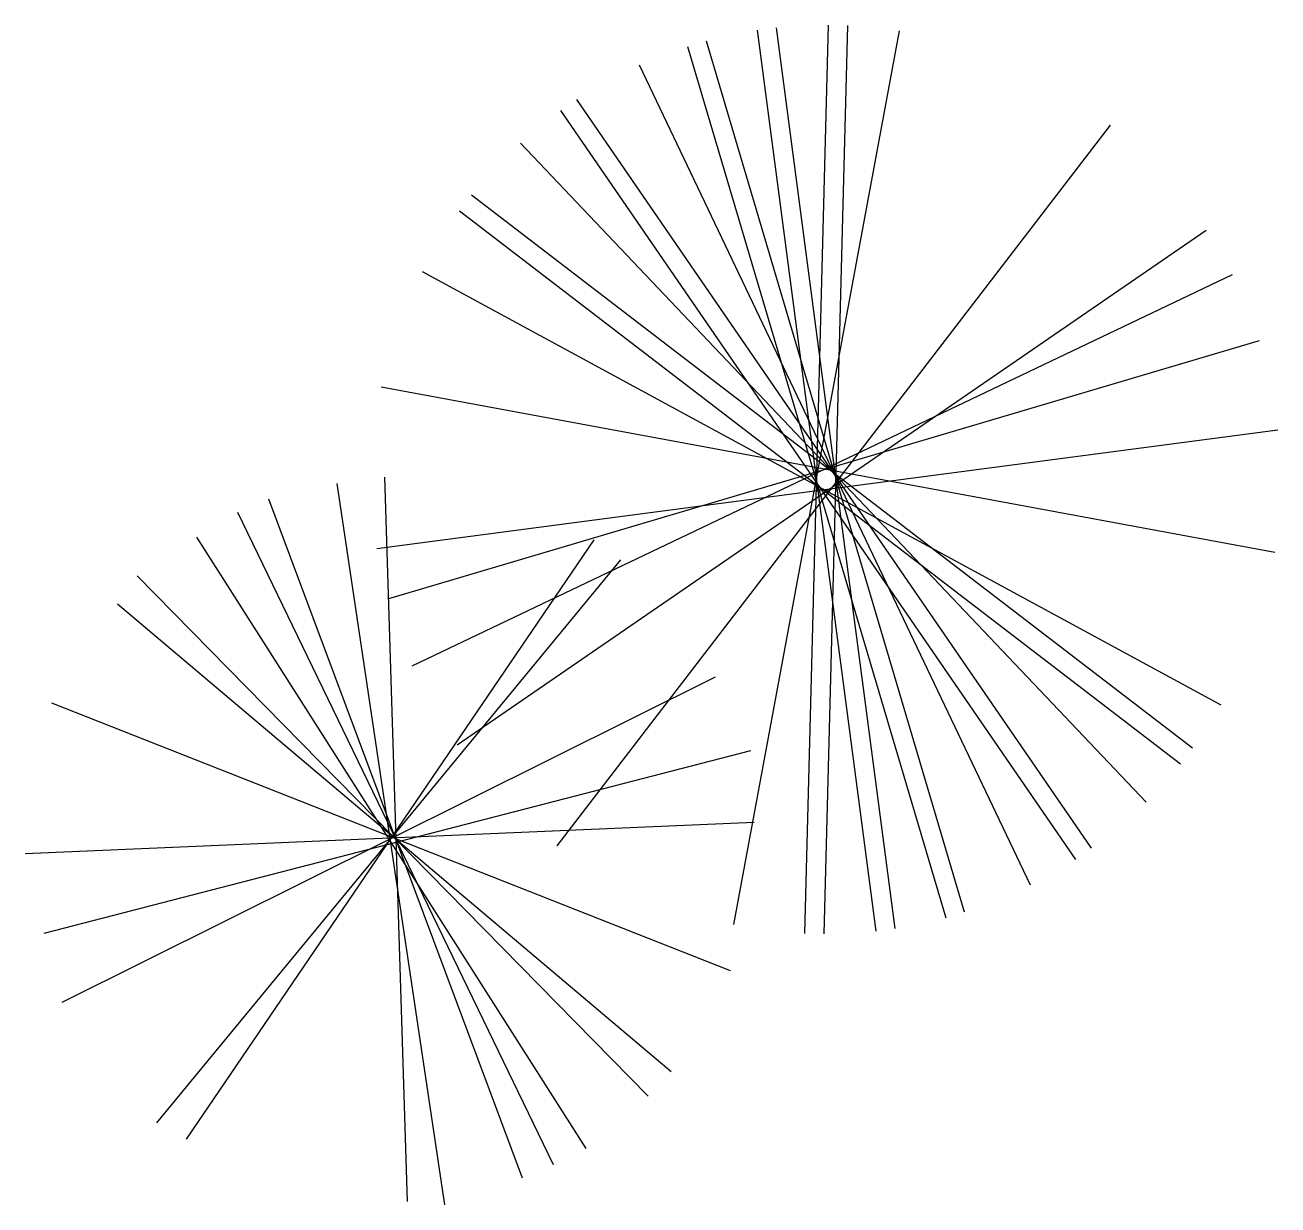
# Model space of a CAD drawing. Extents: x 85267 to 85750, y -923 to -469.
import ezdxf

# ---------------------------------------------------------------- set-up
doc = ezdxf.new("R2010")
doc.units = 0
doc.header["$MEASUREMENT"] = 0
doc.layers.add('2D', color=7, linetype='CONTINUOUS')

msp = doc.modelspace()

# ---------------------------------------------------------------- linework, layer by layer
at = {"layer": '2D', "color": 0}
for p, q in [((85604.01, -471.09), (85540.25, -815.15)), ((85549.26, -470.84), (85594.94, -817.76)), ((85602.46, -816.77), (85556.78, -469.85)), ((85576.64, -468.81), (85567.49, -818.61)), ((85575.07, -818.81), (85584.23, -469.01)), ((85522.53, -477.13), (85621.91, -812.64)), ((85629.19, -810.48), (85529.8, -474.98)), ((85654.6, -800.09), (85503.96, -484.26)), ((85678.08, -785.85), (85479.88, -497.47)), ((85473.63, -501.77), (85671.83, -790.14)), ((85472.36, -784.92), (85685.37, -507.31)), ((85699.04, -768.11), (85458.17, -514.29)), ((85716.97, -747.31), (85439.36, -534.29)), ((85434.74, -540.31), (85712.35, -753.32)), ((85433.82, -746.03), (85722.19, -547.83)), ((85420.29, -563.66), (85727.81, -730.62)), ((85732.14, -565.06), (85416.31, -715.71)), ((85742.53, -590.48), (85407.03, -689.86)), ((85748.58, -671.96), (85404.52, -608.2)), ((85402.89, -670.41), (85749.81, -624.73)), ((85429.01, -923.18), (85387.58, -645.32)), ((85405.82, -642.92), (85414.6, -921.92)), ((85361.13, -651.27), (85458.8, -912.76)), ((85349.22, -656.36), (85470.72, -907.67)), ((85329.61, -897.88), (85486.5, -667.01)), ((85483.43, -901.44), (85333.53, -665.97)), ((85318.1, -891.5), (85496.87, -674.78)), ((85310.53, -680.88), (85507.37, -881.33)), ((85302.98, -691.66), (85516.19, -871.83)), ((85281.75, -845.07), (85533.21, -719.8)), ((85277.61, -729.79), (85538.96, -832.85)), ((85546.69, -748.34), (85274.68, -818.59)), ((85267.43, -787.87), (85548.1, -775.72))]:
    msp.add_line(p, q, dxfattribs=at)

doc.saveas('drawing.dxf')
